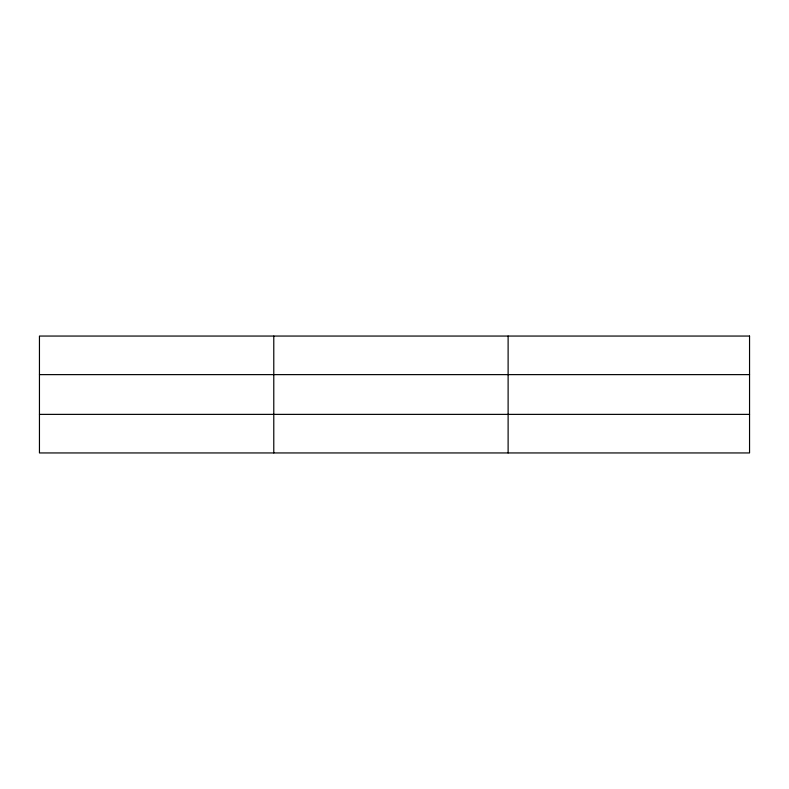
<?xml version="1.0" encoding="UTF-8"?>
<svg xmlns="http://www.w3.org/2000/svg" width="789" height="789" viewBox="0 0 789 789"><rect width="100%" height="100%" fill="white"/><g stroke="black" fill="none" stroke-linecap="round" stroke-linejoin="round"><path stroke-width="1.18" d="M273.783 452.945L273.783 336.055M508.116 452.945L508.116 336.055M39.45 374.627L749.55 374.627M39.45 414.373L749.55 414.373M749.55 336.055L39.45 336.055L39.45 452.945L749.55 452.945L749.55 336.055"/></g></svg>
